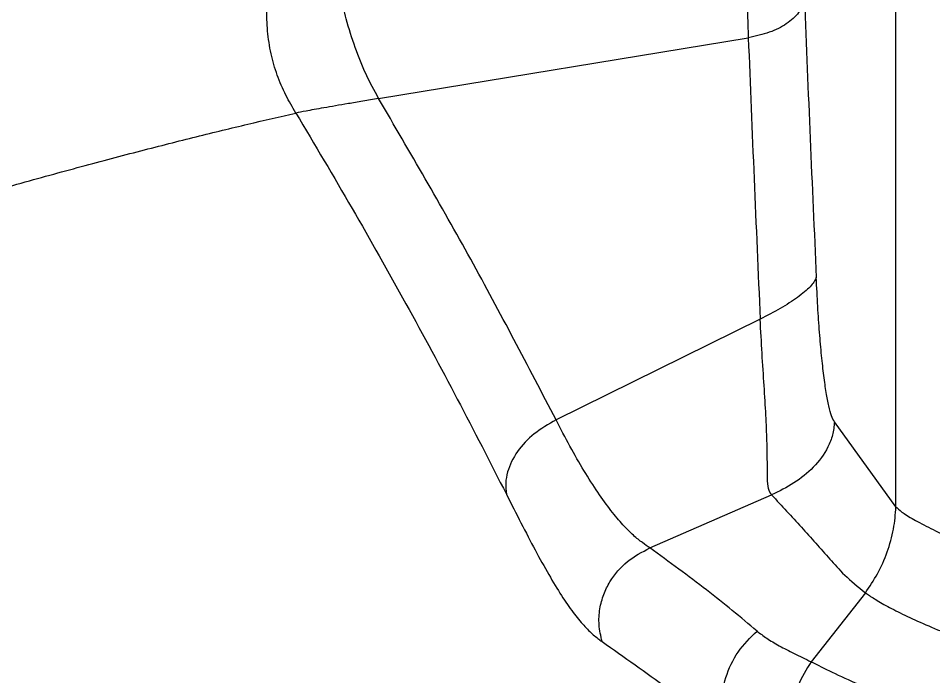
# Model space of a CAD drawing. Extents: x 939 to 1039, y 781 to 934.
# Drawn here: x 1025.26 to 1030.32, y 852.11 to 855.75 of the extents above; entities that cross this region are included whole.
import ezdxf

# ---------------------------------------------------------------- set-up
doc = ezdxf.new("R2010")
doc.units = 0
doc.header["$MEASUREMENT"] = 0
doc.layers.add('1', color=4, linetype='Continuous')

# ---------------------------------------------------------------- blocks, each defined once
blk = doc.blocks.new('Envoy')
at = {"layer": '1', "color": 3, "linetype": 'Continuous', "lineweight": 25}
for p, q in [((91.4598, 53.8761), (91.4598, 57.2207)), ((88.5989, 56.132), (90.6435, 56.4686)), ((90.7092, 54.9127), (89.5803, 54.356)), ((91.4598, 53.8761), (91.1198, 54.3464)), ((90.0994, 53.6487), (90.7725, 53.9414)), ((91.2911, 53.4011), (90.9909, 53.0199))]:
    blk.add_line(p, q, dxfattribs=at)
for points, knots in [([(81.7374, 57.5764), (81.761, 57.4614), (81.8086, 57.2292), (81.9181, 56.9379), (82.0352, 56.699), (82.1507, 56.5092), (82.2794, 56.3383), (82.4219, 56.1896), (82.5802, 56.0667), (82.7555, 55.9741), (82.9453, 55.9145), (83.1446, 55.8864), (83.3491, 55.8867), (83.5549, 55.9123), (83.7572, 55.961), (83.9538, 56.0315), (84.1438, 56.1241), (84.3263, 56.2395), (84.4997, 56.3766), (84.664, 56.5326), (84.8207, 56.7052), (84.9938, 56.9196), (85.1787, 57.1767), (85.4047, 57.5231), (85.6447, 57.9263), (85.8979, 58.386), (86.1378, 58.8488), (86.368, 59.3156), (86.5903, 59.7864), (86.8463, 60.35), (87.1314, 61.0072), (87.4427, 61.7578), (87.6412, 62.2595), (87.7403, 62.51)], [0, 0, 0, 0, 0.032543, 0.065719, 0.08804, 0.110386, 0.132828, 0.15527, 0.177835, 0.200941, 0.224344, 0.247841, 0.271674, 0.295778, 0.3197, 0.343004, 0.366106, 0.388913, 0.410849, 0.43232, 0.453699, 0.474997, 0.506073, 0.536331, 0.581179, 0.625015, 0.66837, 0.711746, 0.754976, 0.79814, 0.865823, 0.933011, 1, 1, 1, 1]), ([(90.6151, 57.4403), (90.6166, 57.3556), (90.6196, 57.1874), (90.6302, 56.9389), (90.6364, 56.6988), (90.6411, 56.5457), (90.6435, 56.4686)], [0, 0, 0, 0, 0.251994, 0.500572, 0.748293, 1, 1, 1, 1]), ([(88.5989, 56.132), (88.5749, 56.1761), (88.5263, 56.2652), (88.4683, 56.4127), (88.4221, 56.5573), (88.3901, 56.6952), (88.3734, 56.822), (88.372, 56.951), (88.3905, 57.0341), (88.3997, 57.0756)], [0, 0, 0, 0, 0.167084, 0.337692, 0.508255, 0.633714, 0.757144, 0.878766, 1, 1, 1, 1]), ([(88.1412, 56.0522), (88.1223, 56.0845), (88.0845, 56.149), (88.0362, 56.2605), (88.0015, 56.38), (87.9824, 56.5054), (87.979, 56.6348), (87.9909, 56.7652), (88.0163, 56.8939), (88.0399, 56.978), (88.0516, 57.0198)], [0, 0, 0, 0, 0.123473, 0.246764, 0.368193, 0.492283, 0.617652, 0.745091, 0.873373, 1, 1, 1, 1]), ([(90.9537, 56.6828), (90.9458, 56.6573), (90.9306, 56.6078), (90.8592, 56.5439), (90.764, 56.4946), (90.6837, 56.4772), (90.6435, 56.4686)], [0, 0, 0, 0, 0.267012, 0.517319, 0.75883, 1, 1, 1, 1]), ([(90.9536, 56.6831), (90.9642, 56.4253), (90.9853, 55.9072), (91.0081, 55.3983), (91.0195, 55.1426)], [0, 0, 0, 0, 0.497529, 1, 1, 1, 1]), ([(90.6435, 56.4686), (90.654, 56.2082), (90.6752, 55.6849), (90.6978, 55.1709), (90.7092, 54.9127)], [0, 0, 0, 0, 0.497632, 1, 1, 1, 1]), ([(88.5989, 56.132), (88.5693, 56.1271), (88.5103, 56.1174), (88.4041, 56.0996), (88.2912, 56.0803), (88.1891, 56.062), (88.1572, 56.0555), (88.1412, 56.0522)], [0, 0, 0, 0, 0.127621, 0.253954, 0.504368, 0.753014, 1, 1, 1, 1]), ([(89.5803, 54.356), (89.4259, 54.6523), (89.1162, 55.2465), (88.7716, 55.8364), (88.5989, 56.132)], [0, 0, 0, 0, 0.498773, 1, 1, 1, 1]), ([(85.7965, 55.4269), (85.9382, 55.4688), (86.2214, 55.5526), (86.603, 55.6606), (86.9582, 55.7581), (87.2872, 55.8449), (87.593, 55.9225), (87.8792, 55.9921), (88.054, 56.0322), (88.1412, 56.0522)], [0, 0, 0, 0, 0.143197, 0.286298, 0.429288, 0.57223, 0.715062, 0.857714, 1, 1, 1, 1]), ([(88.1412, 56.0522), (88.2457, 55.8767), (88.4543, 55.5263), (88.7511, 54.9992), (89.0365, 54.4725), (89.2159, 54.1209), (89.3055, 53.9454)], [0, 0, 0, 0, 0.251143, 0.501541, 0.751158, 1, 1, 1, 1]), ([(86.923, 50.8262), (86.8544, 51.2148), (86.7171, 51.9933), (86.4549, 53.1488), (86.1543, 54.2969), (85.9159, 55.0497), (85.7965, 55.4269)], [0, 0, 0, 0, 0.248632, 0.498064, 0.74847, 1, 1, 1, 1]), ([(91.0195, 55.1426), (91.0112, 55.1266), (90.9948, 55.0956), (90.9206, 55.0347), (90.8242, 54.9721), (90.7472, 54.9323), (90.7092, 54.9127)], [0, 0, 0, 0, 0.268465, 0.522774, 0.764582, 1, 1, 1, 1]), ([(91.1198, 54.3464), (91.1146, 54.3558), (91.1041, 54.3746), (91.0889, 54.4302), (91.0746, 54.5043), (91.061, 54.598), (91.0486, 54.7096), (91.0374, 54.8384), (91.0274, 54.9822), (91.0222, 55.0889), (91.0195, 55.1426)], [0, 0, 0, 0, 0.125819, 0.250392, 0.374722, 0.498519, 0.622645, 0.747408, 0.873022, 1, 1, 1, 1]), ([(90.7725, 53.9414), (90.7657, 53.9519), (90.7523, 53.9726), (90.7494, 54.0318), (90.749, 54.1197), (90.7473, 54.2368), (90.7413, 54.3796), (90.7315, 54.5436), (90.7193, 54.7232), (90.7126, 54.8494), (90.7092, 54.9127)], [0, 0, 0, 0, 0.126673, 0.251853, 0.376631, 0.500743, 0.624997, 0.749564, 0.874433, 1, 1, 1, 1]), ([(89.5803, 54.356), (89.538, 54.3317), (89.4532, 54.2831), (89.3597, 54.1816), (89.3135, 54.0865), (89.2991, 54.0061), (89.3033, 53.9659), (89.3055, 53.9454)], [0, 0, 0, 0, 0.237699, 0.476387, 0.727018, 0.860469, 1, 1, 1, 1]), ([(90.0994, 53.6487), (90.086, 53.6579), (90.0591, 53.6763), (90.0098, 53.7156), (89.9516, 53.7734), (89.885, 53.8524), (89.812, 53.9529), (89.735, 54.0732), (89.6567, 54.2091), (89.6058, 54.3071), (89.5803, 54.356)], [0, 0, 0, 0, 0.124648, 0.250682, 0.376568, 0.501716, 0.626904, 0.751818, 0.876112, 1, 1, 1, 1]), ([(91.1198, 54.3464), (91.1174, 54.3217), (91.1126, 54.2734), (91.0778, 54.1848), (91.0074, 54.0908), (90.8977, 54.0031), (90.8144, 53.9621), (90.7725, 53.9414)], [0, 0, 0, 0, 0.1331353, 0.2601901, 0.5062806, 0.7521471, 1, 1, 1, 1]), ([(89.3055, 53.9454), (89.3325, 53.8919), (89.3866, 53.7849), (89.465, 53.6353), (89.5403, 53.4988), (89.611, 53.382), (89.6758, 53.2886), (89.7342, 53.2183), (89.7873, 53.166), (89.8189, 53.1426), (89.8347, 53.1309)], [0, 0, 0, 0, 0.124787, 0.249572, 0.374598, 0.499471, 0.624009, 0.749219, 0.874812, 1, 1, 1, 1]), ([(90.7725, 53.9414), (90.8003, 53.9117), (90.8559, 53.8522), (90.9372, 53.7635), (91.0167, 53.6752), (91.0954, 53.5872), (91.169, 53.5005), (91.2504, 53.4342), (91.2911, 53.4011)], [0, 0, 0, 0, 0.1666283, 0.3332641, 0.499914, 0.6665766, 0.8332482, 1, 1, 1, 1]), ([(91.2911, 53.4011), (91.3145, 53.4353), (91.3628, 53.5058), (91.4135, 53.6253), (91.451, 53.7496), (91.4569, 53.8348), (91.4598, 53.8761)], [0, 0, 0, 0, 0.24312, 0.50069, 0.757697, 1, 1, 1, 1]), ([(91.4598, 53.8761), (91.4686, 53.8673), (91.4862, 53.8498), (91.5543, 53.808), (91.6481, 53.7578), (91.7662, 53.7013), (91.9041, 53.6422), (92.0585, 53.5849), (92.2255, 53.5323), (92.3443, 53.5082), (92.4037, 53.4962)], [0, 0, 0, 0, 0.127268, 0.25417, 0.380093, 0.505146, 0.629883, 0.753947, 0.877044, 1, 1, 1, 1]), ([(89.8347, 53.1309), (89.8277, 53.162), (89.8141, 53.2224), (89.82, 53.3115), (89.8414, 53.3917), (89.8871, 53.4838), (89.9689, 53.5801), (90.0561, 53.626), (90.0994, 53.6487)], [0, 0, 0, 0, 0.145206, 0.28212, 0.410948, 0.533731, 0.768554, 1, 1, 1, 1]), ([(90.6917, 53.1888), (90.6468, 53.2268), (90.5575, 53.3022), (90.3661, 53.4543), (90.2061, 53.5709), (90.0994, 53.6487)], [0, 0, 0, 0, 0.252342, 0.500887, 1, 1, 1, 1]), ([(91.2911, 53.4011), (91.3059, 53.3906), (91.3353, 53.3697), (91.4107, 53.3268), (91.5062, 53.2778), (91.6225, 53.2242), (91.7579, 53.1688), (91.9126, 53.1152), (92.0855, 53.0663), (92.213, 53.0442), (92.2774, 53.0331)], [0, 0, 0, 0, 0.126273, 0.250908, 0.374121, 0.496861, 0.620444, 0.745238, 0.871443, 1, 1, 1, 1]), ([(90.5149, 52.6277), (90.505, 52.6784), (90.4854, 52.7798), (90.5135, 52.935), (90.5797, 53.079), (90.6544, 53.1522), (90.6917, 53.1888)], [0, 0, 0, 0, 0.250002, 0.499999, 0.749999, 1, 1, 1, 1]), ([(90.6917, 53.1888), (90.7086, 53.1759), (90.7422, 53.1501), (90.8127, 53.1084), (90.8944, 53.0654), (90.9589, 53.035), (90.9909, 53.0199)], [0, 0, 0, 0, 0.2542582, 0.5067416, 0.7553591, 1, 1, 1, 1]), ([(89.8347, 53.1309), (89.9572, 53.0453), (90.1041, 52.9426), (90.2606, 52.8259), (90.3261, 52.7763), (90.3899, 52.727), (90.453, 52.6777), (90.494, 52.6446), (90.5149, 52.6277)], [0, 0, 0, 0, 0.49979, 0.599448, 0.698966, 0.798333, 0.89752, 1, 1, 1, 1]), ([(90.9909, 53.0199), (90.9649, 52.9768), (90.9129, 52.8906), (90.8696, 52.7431), (90.8525, 52.5905), (90.8672, 52.4912), (90.8746, 52.4415)], [0, 0, 0, 0, 0.2499994, 0.5000002, 0.7499997, 1, 1, 1, 1]), ([(90.9909, 53.0199), (91.0278, 53.0013), (91.1021, 52.9639), (91.2502, 52.8956), (91.4232, 52.8228), (91.6165, 52.7469), (91.8204, 52.6691), (91.9626, 52.6131), (92.0326, 52.5856)], [0, 0, 0, 0, 0.1695, 0.341357, 0.513461, 0.681402, 0.843138, 1, 1, 1, 1])]:
    blk.add_open_spline(points, degree=3, knots=knots, dxfattribs=at)

msp = doc.modelspace()

# ---------------------------------------------------------------- block references
at = {"layer": '1'}
msp.add_blockref('Envoy', (938.6538, 799.1744), dxfattribs=at)

doc.saveas('drawing.dxf')
